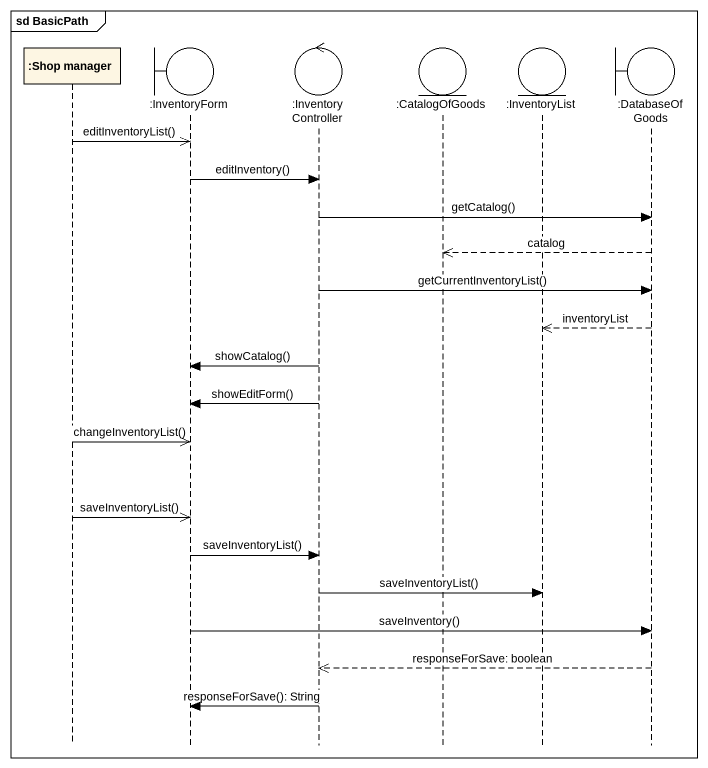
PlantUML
@startuml
mainframe sd BasicPath
hide footbox
participant ":Shop manager" as Shop_manager
boundary ":InventoryForm" as InventoryForm
control ":InventoryController" as InventoryController
entity ":CatalogOfGoods" as CatalogOfGoods
entity ":InventoryList" as InventoryList
boundary ":DatabaseOfGoods" as DatabaseOfGoods

Shop_manager ->> InventoryForm : editInventoryList()
InventoryForm -> InventoryController : editInventory()
InventoryController -> DatabaseOfGoods : getCatalog()
DatabaseOfGoods -->> CatalogOfGoods : catalog
InventoryController -> DatabaseOfGoods : getCurrentInventoryList()
DatabaseOfGoods -->> InventoryList : inventoryList
InventoryController -> InventoryForm : showCatalog()
InventoryController -> InventoryForm : showEditForm()
Shop_manager ->> InventoryForm : changeInventoryList()
Shop_manager ->> InventoryForm : saveInventoryList()
InventoryForm -> InventoryController : saveInventoryList()
InventoryController -> InventoryList : saveInventoryList()
InventoryForm -> DatabaseOfGoods : saveInventory()
DatabaseOfGoods -->> InventoryController : responseForSave: boolean
InventoryController -> InventoryForm : responseForSave(): String
@enduml
